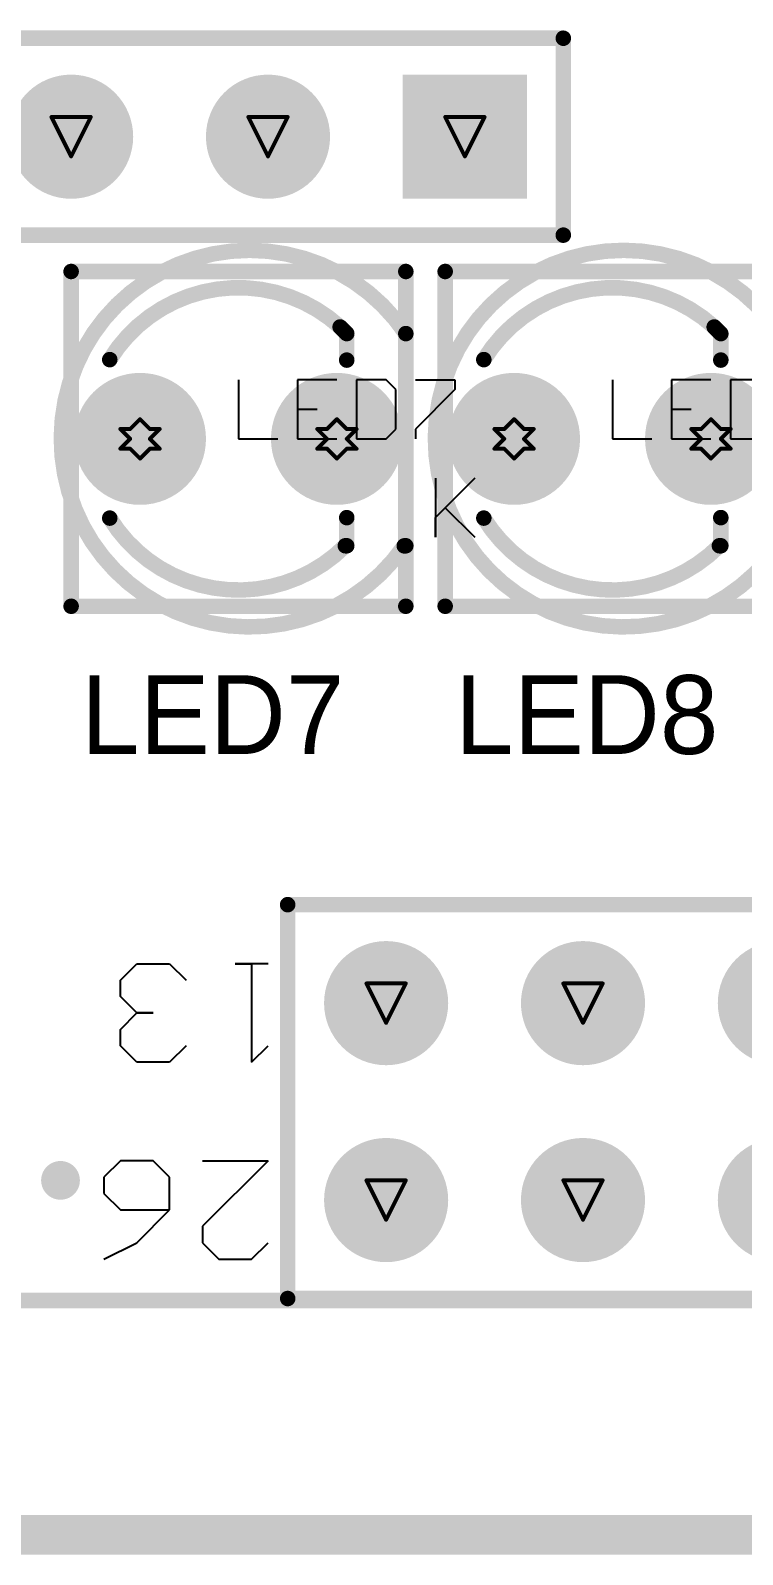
# Model space of a CAD drawing. Header units: millimetres. Extents: x 3.26 to 13.14, y 5.38 to 10.83.
# Drawn here: x 6.089 to 6.451, y 5.99 to 6.764 of the extents above; entities that cross this region are included whole.
import ezdxf

# ---------------------------------------------------------------- set-up
doc = ezdxf.new("R2010")
doc.units = ezdxf.units.MM
doc.header["$MEASUREMENT"] = 0
for name, color, linetype in [('BottomLayer', 5, 'Continuous'), ('BottomSolder', 6, 'Continuous'), ('DrillDrawing', 1, 'Continuous'), ('KeepOutLayer', 6, 'Continuous'), ('Mechanical1', 6, 'Continuous'), ('Mechanical13', 56, 'Continuous'), ('Mechanical15', 56, 'Continuous'), ('MultiLayer', 9, 'Continuous'), ('PadHoleLayer', 156, 'Continuous'), ('TopLayer', 1, 'Continuous'), ('TopOverlay', 2, 'Continuous'), ('TopSolder', 216, 'Continuous')]:
    doc.layers.add(name, color=color, linetype=linetype)

# ---------------------------------------------------------------- blocks, each defined once
blk = doc.blocks.new('BOUR_4609X_10')
at = {"layer": 'TopOverlay'}
for points, const_width in [([(-0.46969, 0, 1), (-0.47953, 0, 1)], 0.00984), ([(-0.48199, 0, 1), (-0.47707, 0, 1)], 0.00492), ([(-0.47215, 0, 1), (-0.46722, 0, 1)], 0.00492)]:
    blk.add_lwpolyline(points, format="xyb", close=True, dxfattribs=dict(at, const_width=const_width))
blk = doc.blocks.new('HDR2X13_CEN_23')
at = {"layer": 'BottomLayer', "const_width": 0.02953}
for points in [[(0.98524, 0.1, 1), (1.01476, 0.1, 1)], [(1.08524, 0.1, 1), (1.11476, 0.1, 1)], [(1.18524, 0.1, 1), (1.21476, 0.1, 1)], [(0.98524, 0, 1), (1.01476, 0, 1)], [(1.08524, 0, 1), (1.11476, 0, 1)], [(1.18524, 0, 1), (1.21476, 0, 1)]]:
    blk.add_lwpolyline(points, format="xyb", close=True, dxfattribs=at)
at = {"layer": 'BottomSolder', "const_width": 0.03153}
for points in [[(0.98424, 0.1, 1), (1.01576, 0.1, 1)], [(1.08424, 0.1, 1), (1.11576, 0.1, 1)], [(1.18424, 0.1, 1), (1.21576, 0.1, 1)], [(0.98424, 0, 1), (1.01576, 0, 1)], [(1.08424, 0, 1), (1.11576, 0, 1)], [(1.18424, 0, 1), (1.21576, 0, 1)]]:
    blk.add_lwpolyline(points, format="xyb", close=True, dxfattribs=at)
at = {"layer": 'MultiLayer', "const_width": 0.02953}
for points in [[(0.98524, 0.1, 1), (1.01476, 0.1, 1)], [(1.08524, 0.1, 1), (1.11476, 0.1, 1)], [(1.18524, 0.1, 1), (1.21476, 0.1, 1)], [(0.98524, 0, 1), (1.01476, 0, 1)], [(1.08524, 0, 1), (1.11476, 0, 1)], [(1.18524, 0, 1), (1.21476, 0, 1)]]:
    blk.add_lwpolyline(points, format="xyb", close=True, dxfattribs=at)
at = {"layer": 'PadHoleLayer', "const_width": 0.01772}
for points in [[(1.09114, 0.1, 1), (1.10886, 0.1, 1)], [(1.19114, 0.1, 1), (1.20886, 0.1, 1)], [(1.09114, 0, 1), (1.10886, 0, 1)], [(1.19114, 0, 1), (1.20886, 0, 1)]]:
    blk.add_lwpolyline(points, format="xyb", close=True, dxfattribs=at)
at = {"layer": 'TopLayer', "const_width": 0.02953}
for points in [[(0.98524, 0.1, 1), (1.01476, 0.1, 1)], [(1.08524, 0.1, 1), (1.11476, 0.1, 1)], [(1.18524, 0.1, 1), (1.21476, 0.1, 1)], [(0.98524, 0, 1), (1.01476, 0, 1)], [(1.08524, 0, 1), (1.11476, 0, 1)], [(1.18524, 0, 1), (1.21476, 0, 1)]]:
    blk.add_lwpolyline(points, format="xyb", close=True, dxfattribs=at)
at = {"layer": 'TopOverlay'}
for p, q in [((1.26833, 0.12998), (1.26, 0.12165)), ((1.28499, 0.12998), (1.26833, 0.12998)), ((1.29332, 0.12165), (1.28499, 0.12998)), ((1.34331, 0.12998), (1.32665, 0.12165)), ((1.29332, 0.11332), (1.29332, 0.12165)), ((1.32665, 0.12165), (1.30998, 0.10499)), ((1.26, 0.08), (1.29332, 0.11332)), ((1.30998, 0.10499), (1.30998, 0.08833)), ((1.33498, 0.10499), (1.30998, 0.10499)), ((1.34331, 0.09666), (1.33498, 0.10499)), ((1.34331, 0.08833), (1.34331, 0.09666)), ((1.30998, 0.08833), (1.31831, 0.08)), ((1.33498, 0.08), (1.34331, 0.08833)), ((1.29332, 0.08), (1.26, 0.08)), ((1.31831, 0.08), (1.33498, 0.08)), ((1.26833, 0.02998), (1.26, 0.02165)), ((1.26833, -0.02), (1.26833, 0.02998)), ((1.30165, 0.02165), (1.30998, 0.02998)), ((1.30998, 0.02998), (1.32665, 0.02998)), ((1.32665, 0.02998), (1.33498, 0.02165)), ((1.33498, 0.02165), (1.33498, 0.01332)), ((1.33498, 0.01332), (1.32665, 0.00499)), ((1.32665, 0.00499), (1.31831, 0.00499)), ((1.31831, 0.00499), (1.32665, 0.00499)), ((1.32665, 0.00499), (1.33498, -0.00334)), ((1.33498, -0.00334), (1.33498, -0.01167)), ((1.30998, -0.02), (1.30165, -0.01167)), ((1.33498, -0.01167), (1.32665, -0.02)), ((1.26, -0.02), (1.27666, -0.02)), ((1.27666, -0.02), (1.26833, -0.02)), ((1.32665, -0.02), (1.30998, -0.02))]:
    blk.add_line(p, q, dxfattribs=at)
at = {"layer": 'TopOverlay', "const_width": 0.00787}
for points in [[(1.25, 0.15), (-0.04167, 0.15)], [(1.25, 0.15), (1.25, -0.05)], [(1.25, -0.05), (-0.04167, -0.05)]]:
    blk.add_lwpolyline(points, dxfattribs=at)
at = {"layer": 'TopOverlay', "const_width": 0.00394}
for points in [[(1.24803, 0.15, 1), (1.25197, 0.15, 1)], [(1.24803, 0.15, 1), (1.25197, 0.15, 1)], [(1.24803, -0.05, 1), (1.25197, -0.05, 1)], [(1.24803, -0.05, 1), (1.25197, -0.05, 1)]]:
    blk.add_lwpolyline(points, format="xyb", close=True, dxfattribs=at)
at = {"layer": 'TopSolder', "const_width": 0.03153}
for points in [[(0.98424, 0.1, 1), (1.01576, 0.1, 1)], [(1.08424, 0.1, 1), (1.11576, 0.1, 1)], [(1.18424, 0.1, 1), (1.21576, 0.1, 1)], [(0.98424, 0, 1), (1.01576, 0, 1)], [(1.08424, 0, 1), (1.11576, 0, 1)], [(1.18424, 0, 1), (1.21576, 0, 1)]]:
    blk.add_lwpolyline(points, format="xyb", close=True, dxfattribs=at)
blk = doc.blocks.new('HDR1X8_30')
at = {"layer": 'BottomLayer', "const_width": 0.02953}
for points in [[(0.08524, 0, 1), (0.11476, 0, 1)], [(0.18524, 0, 1), (0.21476, 0, 1)], [(0.28524, 0, 1), (0.31476, 0, 1)], [(0.38524, 0, 1), (0.41476, 0, 1)], [(0.48524, 0, 1), (0.51476, 0, 1)], [(0.58524, 0, 1), (0.61476, 0, 1)], [(0.68524, 0, 1), (0.71476, 0, 1)]]:
    blk.add_lwpolyline(points, format="xyb", close=True, dxfattribs=at)
at = {"layer": 'BottomLayer'}
blk.add_solid([(-0.02953, -0.02953), (0.02953, -0.02953), (-0.02953, 0.02953), (0.02953, 0.02953)], dxfattribs=at)
at = {"layer": 'BottomSolder', "const_width": 0.03153}
for points in [[(0.08424, 0, 1), (0.11576, 0, 1)], [(0.18424, 0, 1), (0.21576, 0, 1)], [(0.28424, 0, 1), (0.31576, 0, 1)], [(0.38424, 0, 1), (0.41576, 0, 1)], [(0.48424, 0, 1), (0.51576, 0, 1)], [(0.58424, 0, 1), (0.61576, 0, 1)], [(0.68424, 0, 1), (0.71576, 0, 1)]]:
    blk.add_lwpolyline(points, format="xyb", close=True, dxfattribs=at)
at = {"layer": 'BottomSolder'}
blk.add_solid([(-0.03153, -0.03153), (0.03153, -0.03153), (-0.03153, 0.03153), (0.03153, 0.03153)], dxfattribs=at)
at = {"layer": 'MultiLayer', "const_width": 0.02953}
for points in [[(0.08524, 0, 1), (0.11476, 0, 1)], [(0.18524, 0, 1), (0.21476, 0, 1)], [(0.28524, 0, 1), (0.31476, 0, 1)], [(0.38524, 0, 1), (0.41476, 0, 1)], [(0.48524, 0, 1), (0.51476, 0, 1)], [(0.58524, 0, 1), (0.61476, 0, 1)], [(0.68524, 0, 1), (0.71476, 0, 1)]]:
    blk.add_lwpolyline(points, format="xyb", close=True, dxfattribs=at)
at = {"layer": 'MultiLayer'}
blk.add_solid([(-0.02953, -0.02953), (0.02953, -0.02953), (-0.02953, 0.02953), (0.02953, 0.02953)], dxfattribs=at)
at = {"layer": 'PadHoleLayer', "const_width": 0.01772}
for points in [[(-0.00886, 0, 1), (0.00886, 0, 1)], [(0.09114, 0, 1), (0.10886, 0, 1)], [(0.19114, 0, 1), (0.20886, 0, 1)], [(0.29114, 0, 1), (0.30886, 0, 1)], [(0.39114, 0, 1), (0.40886, 0, 1)], [(0.49114, 0, 1), (0.50886, 0, 1)], [(0.59114, 0, 1), (0.60886, 0, 1)], [(0.69114, 0, 1), (0.70886, 0, 1)]]:
    blk.add_lwpolyline(points, format="xyb", close=True, dxfattribs=at)
at = {"layer": 'TopLayer', "const_width": 0.02953}
for points in [[(0.08524, 0, 1), (0.11476, 0, 1)], [(0.18524, 0, 1), (0.21476, 0, 1)], [(0.28524, 0, 1), (0.31476, 0, 1)], [(0.38524, 0, 1), (0.41476, 0, 1)], [(0.48524, 0, 1), (0.51476, 0, 1)], [(0.58524, 0, 1), (0.61476, 0, 1)], [(0.68524, 0, 1), (0.71476, 0, 1)]]:
    blk.add_lwpolyline(points, format="xyb", close=True, dxfattribs=at)
at = {"layer": 'TopLayer'}
blk.add_solid([(-0.02953, -0.02953), (0.02953, -0.02953), (-0.02953, 0.02953), (0.02953, 0.02953)], dxfattribs=at)
at = {"layer": 'TopOverlay', "const_width": 0.00787}
for points in [[(0.75, 0.05), (-0.05, 0.05)], [(-0.05, 0.05), (-0.05, -0.05)], [(0.75, 0.05), (0.75, -0.05)], [(0.75, -0.05), (-0.05, -0.05)]]:
    blk.add_lwpolyline(points, dxfattribs=at)
at = {"layer": 'TopOverlay', "const_width": 0.00394}
for points in [[(-0.05197, 0.05, 1), (-0.04803, 0.05, 1)], [(-0.05197, 0.05, 1), (-0.04803, 0.05, 1)], [(0.74803, 0.05, 1), (0.75197, 0.05, 1)], [(0.74803, 0.05, 1), (0.75197, 0.05, 1)], [(-0.05197, -0.05, 1), (-0.04803, -0.05, 1)], [(-0.05197, -0.05, 1), (-0.04803, -0.05, 1)], [(0.74803, -0.05, 1), (0.75197, -0.05, 1)], [(0.74803, -0.05, 1), (0.75197, -0.05, 1)]]:
    blk.add_lwpolyline(points, format="xyb", close=True, dxfattribs=at)
at = {"layer": 'TopSolder', "const_width": 0.03153}
for points in [[(0.08424, 0, 1), (0.11576, 0, 1)], [(0.18424, 0, 1), (0.21576, 0, 1)], [(0.28424, 0, 1), (0.31576, 0, 1)], [(0.38424, 0, 1), (0.41576, 0, 1)], [(0.48424, 0, 1), (0.51576, 0, 1)], [(0.58424, 0, 1), (0.61576, 0, 1)], [(0.68424, 0, 1), (0.71576, 0, 1)]]:
    blk.add_lwpolyline(points, format="xyb", close=True, dxfattribs=at)
at = {"layer": 'TopSolder'}
blk.add_solid([(-0.03153, -0.03153), (0.03153, -0.03153), (-0.03153, 0.03153), (0.03153, 0.03153)], dxfattribs=at)
blk = doc.blocks.new('T____3___39')
at = {"layer": 'BottomLayer', "const_width": 0.0315}
for points in [[(-0.06575, 0, 1), (-0.03425, 0, 1)], [(0.03425, 0, 1), (0.06575, 0, 1)]]:
    blk.add_lwpolyline(points, format="xyb", close=True, dxfattribs=at)
at = {"layer": 'BottomSolder', "const_width": 0.0335}
for points in [[(-0.06675, 0, 1), (-0.03325, 0, 1)], [(0.03325, 0, 1), (0.06675, 0, 1)]]:
    blk.add_lwpolyline(points, format="xyb", close=True, dxfattribs=at)
at = {"layer": 'Mechanical13', "const_width": 0.00787}
for points in [[(-0.085, -0.085), (-0.085, 0.085)], [(-0.085, 0.085), (0.085, 0.085)], [(0.085, -0.085), (0.085, 0.085)], [(-0.085, -0.085), (0.085, -0.085)]]:
    blk.add_lwpolyline(points, dxfattribs=at)
at = {"layer": 'Mechanical13', "const_width": 0.00394}
for points in [[(-0.08697, 0.085, 1), (-0.08303, 0.085, 1)], [(-0.08697, 0.085, 1), (-0.08303, 0.085, 1)], [(0.08303, 0.085, 1), (0.08697, 0.085, 1)], [(0.08303, 0.085, 1), (0.08697, 0.085, 1)], [(-0.08697, -0.085, 1), (-0.08303, -0.085, 1)], [(-0.08697, -0.085, 1), (-0.08303, -0.085, 1)], [(0.08303, -0.085, 1), (0.08697, -0.085, 1)], [(0.08303, -0.085, 1), (0.08697, -0.085, 1)]]:
    blk.add_lwpolyline(points, format="xyb", close=True, dxfattribs=at)
at = {"layer": 'Mechanical15'}
for p, q in [((0, 0.02999), (0, 0)), ((0.04998, 0.02999), (0.02999, 0.02999)), ((0.02999, 0.02999), (0.02999, 0)), ((0.05998, 0.02999), (0.05998, 0)), ((0.07498, 0.02999), (0.05998, 0.02999)), ((0.07997, 0.02499), (0.07498, 0.02999)), ((0.07997, 0.005), (0.07997, 0.02499)), ((0.08997, 0.02499), (0.09497, 0.02999)), ((0.08997, 0.01999), (0.08997, 0.02499)), ((0.09497, 0.02999), (0.10497, 0.02999)), ((0.10497, 0.02999), (0.10996, 0.02499)), ((0.10996, 0.02499), (0.10996, 0.01999)), ((0.09497, 0.015), (0.08997, 0.01999)), ((0.10996, 0.01999), (0.10497, 0.015)), ((0.02999, 0.015), (0.03999, 0.015)), ((0.08997, 0.01), (0.09497, 0.015)), ((0.08997, 0.005), (0.08997, 0.01)), ((0.09497, 0.015), (0.10497, 0.015)), ((0.10497, 0.015), (0.10996, 0.01)), ((0.10996, 0.01), (0.10996, 0.005)), ((0, 0), (0.01999, 0)), ((0.02999, 0), (0.04998, 0)), ((0.05998, 0), (0.07498, 0)), ((0.07498, 0), (0.07997, 0.005)), ((0.09497, 0), (0.08997, 0.005)), ((0.10497, 0), (0.09497, 0)), ((0.10996, 0.005), (0.10497, 0)), ((0.1, -0.02001), (0.1, -0.05)), ((0.1, -0.04), (0.11999, -0.02001)), ((0.11999, -0.02001), (0.105, -0.035)), ((0.105, -0.035), (0.11999, -0.05)), ((0.1, -0.05), (0.1, -0.04))]:
    blk.add_line(p, q, dxfattribs=at)
at = {"layer": 'Mechanical15', "const_width": 0.00787}
blk.add_lwpolyline([(0.08423, -0.05434, -3.239871), (0.085, 0.05345)], format="xyb", dxfattribs=at)
blk.add_lwpolyline([(0.085, -0.05429), (0.085, 0.05345)], dxfattribs=at)
at = {"layer": 'Mechanical15', "const_width": 0.00394}
for points in [[(0.08303, 0.05345, 1), (0.08697, 0.05345, 1)], [(0.08303, 0.05345, 1), (0.08697, 0.05345, 1)], [(0.08226, -0.05434, 1), (0.0862, -0.05434, 1)], [(0.08303, -0.05429, 1), (0.08697, -0.05429, 1)]]:
    blk.add_lwpolyline(points, format="xyb", close=True, dxfattribs=at)
at = {"layer": 'MultiLayer', "const_width": 0.0315}
for points in [[(-0.06575, 0, 1), (-0.03425, 0, 1)], [(0.03425, 0, 1), (0.06575, 0, 1)]]:
    blk.add_lwpolyline(points, format="xyb", close=True, dxfattribs=at)
at = {"layer": 'PadHoleLayer', "const_width": 0.01969}
for points in [[(-0.05984, 0, 1), (-0.04016, 0, 1)], [(0.04016, 0, 1), (0.05984, 0, 1)]]:
    blk.add_lwpolyline(points, format="xyb", close=True, dxfattribs=at)
at = {"layer": 'TopLayer', "const_width": 0.0315}
for points in [[(-0.06575, 0, 1), (-0.03425, 0, 1)], [(0.03425, 0, 1), (0.06575, 0, 1)]]:
    blk.add_lwpolyline(points, format="xyb", close=True, dxfattribs=at)
at = {"layer": 'TopOverlay'}
for p, q in [((0.1, -0.02001), (0.1, -0.05)), ((0.1, -0.04), (0.11999, -0.02001)), ((0.11999, -0.02001), (0.105, -0.035)), ((0.105, -0.035), (0.11999, -0.05)), ((0.1, -0.05), (0.1, -0.04))]:
    blk.add_line(p, q, dxfattribs=at)
at = {"layer": 'TopOverlay', "const_width": 0.00787}
for points in [[(-0.06538, 0.04024, -0.469851), (0.05164, 0.05681)], [(0.05429, -0.05429, -0.484456), (-0.06538, -0.04024)]]:
    blk.add_lwpolyline(points, format="xyb", dxfattribs=at)
for points in [[(0.05164, 0.05681), (0.055, 0.05345)], [(0.055, 0.04), (0.055, 0.05345)], [(0.055, -0.05429), (0.055, -0.04)]]:
    blk.add_lwpolyline(points, dxfattribs=at)
at = {"layer": 'TopOverlay', "const_width": 0.00394}
for points in [[(0.04967, 0.05681, 1), (0.05361, 0.05681, 1)], [(0.04967, 0.05681, 1), (0.05361, 0.05681, 1)], [(0.05303, 0.05345, 1), (0.05697, 0.05345, 1)], [(0.05303, 0.05345, 1), (0.05697, 0.05345, 1)], [(-0.06735, 0.04024, 1), (-0.06341, 0.04024, 1)], [(0.05303, 0.04, 1), (0.05697, 0.04, 1)], [(-0.06735, -0.04024, 1), (-0.06341, -0.04024, 1)], [(0.05303, -0.04, 1), (0.05697, -0.04, 1)], [(0.05232, -0.05429, 1), (0.05625, -0.05429, 1)], [(0.05303, -0.05429, 1), (0.05697, -0.05429, 1)]]:
    blk.add_lwpolyline(points, format="xyb", close=True, dxfattribs=at)
at = {"layer": 'TopSolder', "const_width": 0.0335}
for points in [[(-0.06675, 0, 1), (-0.03325, 0, 1)], [(0.03325, 0, 1), (0.06675, 0, 1)]]:
    blk.add_lwpolyline(points, format="xyb", close=True, dxfattribs=at)
blk = doc.blocks.new('T____3___40')
at = {"layer": 'BottomLayer', "const_width": 0.0315}
for points in [[(-0.06575, 0, 1), (-0.03425, 0, 1)], [(0.03425, 0, 1), (0.06575, 0, 1)]]:
    blk.add_lwpolyline(points, format="xyb", close=True, dxfattribs=at)
at = {"layer": 'BottomSolder', "const_width": 0.0335}
for points in [[(-0.06675, 0, 1), (-0.03325, 0, 1)], [(0.03325, 0, 1), (0.06675, 0, 1)]]:
    blk.add_lwpolyline(points, format="xyb", close=True, dxfattribs=at)
at = {"layer": 'Mechanical13', "const_width": 0.00787}
for points in [[(-0.085, -0.085), (-0.085, 0.085)], [(-0.085, 0.085), (0.085, 0.085)], [(0.085, -0.085), (0.085, 0.085)], [(-0.085, -0.085), (0.085, -0.085)]]:
    blk.add_lwpolyline(points, dxfattribs=at)
at = {"layer": 'Mechanical13', "const_width": 0.00394}
for points in [[(-0.08697, 0.085, 1), (-0.08303, 0.085, 1)], [(-0.08697, 0.085, 1), (-0.08303, 0.085, 1)], [(0.08303, 0.085, 1), (0.08697, 0.085, 1)], [(0.08303, 0.085, 1), (0.08697, 0.085, 1)], [(-0.08697, -0.085, 1), (-0.08303, -0.085, 1)], [(-0.08697, -0.085, 1), (-0.08303, -0.085, 1)], [(0.08303, -0.085, 1), (0.08697, -0.085, 1)], [(0.08303, -0.085, 1), (0.08697, -0.085, 1)]]:
    blk.add_lwpolyline(points, format="xyb", close=True, dxfattribs=at)
at = {"layer": 'Mechanical15'}
for p, q in [((0, 0.02999), (0, 0)), ((0.04998, 0.02999), (0.02999, 0.02999)), ((0.02999, 0.02999), (0.02999, 0)), ((0.05998, 0.02999), (0.05998, 0)), ((0.07498, 0.02999), (0.05998, 0.02999)), ((0.07997, 0.02499), (0.07498, 0.02999)), ((0.07997, 0.005), (0.07997, 0.02499)), ((0.08997, 0.02999), (0.10996, 0.02999)), ((0.10996, 0.02499), (0.08997, 0.005)), ((0.10996, 0.02999), (0.10996, 0.02499)), ((0.02999, 0.015), (0.03999, 0.015)), ((0, 0), (0.01999, 0)), ((0.02999, 0), (0.04998, 0)), ((0.05998, 0), (0.07498, 0)), ((0.07498, 0), (0.07997, 0.005)), ((0.08997, 0.005), (0.08997, 0)), ((0.1, -0.02001), (0.1, -0.05)), ((0.1, -0.04), (0.11999, -0.02001)), ((0.11999, -0.02001), (0.105, -0.035)), ((0.105, -0.035), (0.11999, -0.05)), ((0.1, -0.05), (0.1, -0.04))]:
    blk.add_line(p, q, dxfattribs=at)
at = {"layer": 'Mechanical15', "const_width": 0.00787}
blk.add_lwpolyline([(0.08423, -0.05434, -3.239871), (0.085, 0.05345)], format="xyb", dxfattribs=at)
blk.add_lwpolyline([(0.085, -0.05429), (0.085, 0.05345)], dxfattribs=at)
at = {"layer": 'Mechanical15', "const_width": 0.00394}
for points in [[(0.08303, 0.05345, 1), (0.08697, 0.05345, 1)], [(0.08303, 0.05345, 1), (0.08697, 0.05345, 1)], [(0.08226, -0.05434, 1), (0.0862, -0.05434, 1)], [(0.08303, -0.05429, 1), (0.08697, -0.05429, 1)]]:
    blk.add_lwpolyline(points, format="xyb", close=True, dxfattribs=at)
at = {"layer": 'MultiLayer', "const_width": 0.0315}
for points in [[(-0.06575, 0, 1), (-0.03425, 0, 1)], [(0.03425, 0, 1), (0.06575, 0, 1)]]:
    blk.add_lwpolyline(points, format="xyb", close=True, dxfattribs=at)
at = {"layer": 'PadHoleLayer', "const_width": 0.01969}
for points in [[(-0.05984, 0, 1), (-0.04016, 0, 1)], [(0.04016, 0, 1), (0.05984, 0, 1)]]:
    blk.add_lwpolyline(points, format="xyb", close=True, dxfattribs=at)
at = {"layer": 'TopLayer', "const_width": 0.0315}
for points in [[(-0.06575, 0, 1), (-0.03425, 0, 1)], [(0.03425, 0, 1), (0.06575, 0, 1)]]:
    blk.add_lwpolyline(points, format="xyb", close=True, dxfattribs=at)
at = {"layer": 'TopOverlay'}
for p, q in [((0.1, -0.02001), (0.1, -0.05)), ((0.1, -0.04), (0.11999, -0.02001)), ((0.11999, -0.02001), (0.105, -0.035)), ((0.105, -0.035), (0.11999, -0.05)), ((0.1, -0.05), (0.1, -0.04))]:
    blk.add_line(p, q, dxfattribs=at)
at = {"layer": 'TopOverlay', "const_width": 0.00787}
for points in [[(-0.06538, 0.04024, -0.469851), (0.05164, 0.05681)], [(0.05429, -0.05429, -0.484456), (-0.06538, -0.04024)]]:
    blk.add_lwpolyline(points, format="xyb", dxfattribs=at)
for points in [[(0.05164, 0.05681), (0.055, 0.05345)], [(0.055, 0.04), (0.055, 0.05345)], [(0.055, -0.05429), (0.055, -0.04)]]:
    blk.add_lwpolyline(points, dxfattribs=at)
at = {"layer": 'TopOverlay', "const_width": 0.00394}
for points in [[(0.04967, 0.05681, 1), (0.05361, 0.05681, 1)], [(0.04967, 0.05681, 1), (0.05361, 0.05681, 1)], [(0.05303, 0.05345, 1), (0.05697, 0.05345, 1)], [(0.05303, 0.05345, 1), (0.05697, 0.05345, 1)], [(-0.06735, 0.04024, 1), (-0.06341, 0.04024, 1)], [(0.05303, 0.04, 1), (0.05697, 0.04, 1)], [(-0.06735, -0.04024, 1), (-0.06341, -0.04024, 1)], [(0.05303, -0.04, 1), (0.05697, -0.04, 1)], [(0.05232, -0.05429, 1), (0.05625, -0.05429, 1)], [(0.05303, -0.05429, 1), (0.05697, -0.05429, 1)]]:
    blk.add_lwpolyline(points, format="xyb", close=True, dxfattribs=at)
at = {"layer": 'TopSolder', "const_width": 0.0335}
for points in [[(-0.06675, 0, 1), (-0.03325, 0, 1)], [(0.03325, 0, 1), (0.06675, 0, 1)]]:
    blk.add_lwpolyline(points, format="xyb", close=True, dxfattribs=at)

msp = doc.modelspace()

# ---------------------------------------------------------------- linework, layer by layer
at = {"layer": 'DrillDrawing', "const_width": 0.002}
for points in [[(6.1, 6.72), (6.12, 6.72)], [(6.1, 6.72), (6.11, 6.7)], [(6.11, 6.7), (6.12, 6.72)], [(6.2, 6.72), (6.22, 6.72)], [(6.2, 6.72), (6.21, 6.7)], [(6.21, 6.7), (6.22, 6.72)], [(6.3, 6.72), (6.32, 6.72)], [(6.3, 6.72), (6.31, 6.7)], [(6.31, 6.7), (6.32, 6.72)], [(6.14, 6.56155), (6.145, 6.56655)], [(6.145, 6.56655), (6.15, 6.56155)], [(6.24, 6.56155), (6.245, 6.56655)], [(6.245, 6.56655), (6.25, 6.56155)], [(6.33, 6.56155), (6.335, 6.56655)], [(6.335, 6.56655), (6.34, 6.56155)], [(6.43, 6.56155), (6.435, 6.56655)], [(6.435, 6.56655), (6.44, 6.56155)], [(6.135, 6.56155), (6.14, 6.55655)], [(6.135, 6.56155), (6.14, 6.56155)], [(6.135, 6.55155), (6.14, 6.55655)], [(6.15, 6.56155), (6.155, 6.56155)], [(6.15, 6.55655), (6.155, 6.56155)], [(6.15, 6.55655), (6.155, 6.55155)], [(6.235, 6.56155), (6.24, 6.55655)], [(6.235, 6.56155), (6.24, 6.56155)], [(6.235, 6.55155), (6.24, 6.55655)], [(6.25, 6.56155), (6.255, 6.56155)], [(6.25, 6.55655), (6.255, 6.56155)], [(6.25, 6.55655), (6.255, 6.55155)], [(6.325, 6.56155), (6.33, 6.55655)], [(6.325, 6.56155), (6.33, 6.56155)], [(6.325, 6.55155), (6.33, 6.55655)], [(6.34, 6.56155), (6.345, 6.56155)], [(6.34, 6.55655), (6.345, 6.56155)], [(6.34, 6.55655), (6.345, 6.55155)], [(6.425, 6.56155), (6.43, 6.55655)], [(6.425, 6.56155), (6.43, 6.56155)], [(6.425, 6.55155), (6.43, 6.55655)], [(6.44, 6.56155), (6.445, 6.56155)], [(6.44, 6.55655), (6.445, 6.56155)], [(6.44, 6.55655), (6.445, 6.55155)], [(6.135, 6.55155), (6.14, 6.55155)], [(6.14, 6.55155), (6.145, 6.54655)], [(6.145, 6.54655), (6.15, 6.55155)], [(6.15, 6.55155), (6.155, 6.55155)], [(6.235, 6.55155), (6.24, 6.55155)], [(6.24, 6.55155), (6.245, 6.54655)], [(6.245, 6.54655), (6.25, 6.55155)], [(6.25, 6.55155), (6.255, 6.55155)], [(6.325, 6.55155), (6.33, 6.55155)], [(6.33, 6.55155), (6.335, 6.54655)], [(6.335, 6.54655), (6.34, 6.55155)], [(6.34, 6.55155), (6.345, 6.55155)], [(6.425, 6.55155), (6.43, 6.55155)], [(6.43, 6.55155), (6.435, 6.54655)], [(6.435, 6.54655), (6.44, 6.55155)], [(6.44, 6.55155), (6.445, 6.55155)], [(6.26, 6.28), (6.28, 6.28)], [(6.26, 6.28), (6.27, 6.26)], [(6.27, 6.26), (6.28, 6.28)], [(6.36, 6.28), (6.38, 6.28)], [(6.36, 6.28), (6.37, 6.26)], [(6.37, 6.26), (6.38, 6.28)], [(6.26, 6.18), (6.28, 6.18)], [(6.26, 6.18), (6.27, 6.16)], [(6.27, 6.16), (6.28, 6.18)], [(6.36, 6.18), (6.38, 6.18)], [(6.36, 6.18), (6.37, 6.16)], [(6.37, 6.16), (6.38, 6.18)]]:
    msp.add_lwpolyline(points, dxfattribs=at)
at = {"layer": 'DrillDrawing', "const_width": 0.001}
for points in [[(6.0995, 6.72, 1), (6.1005, 6.72, 1)], [(6.0995, 6.72, 1), (6.1005, 6.72, 1)], [(6.1195, 6.72, 1), (6.1205, 6.72, 1)], [(6.1195, 6.72, 1), (6.1205, 6.72, 1)], [(6.1995, 6.72, 1), (6.2005, 6.72, 1)], [(6.1995, 6.72, 1), (6.2005, 6.72, 1)], [(6.2195, 6.72, 1), (6.2205, 6.72, 1)], [(6.2195, 6.72, 1), (6.2205, 6.72, 1)], [(6.2995, 6.72, 1), (6.3005, 6.72, 1)], [(6.2995, 6.72, 1), (6.3005, 6.72, 1)], [(6.3195, 6.72, 1), (6.3205, 6.72, 1)], [(6.3195, 6.72, 1), (6.3205, 6.72, 1)], [(6.1095, 6.7, 1), (6.1105, 6.7, 1)], [(6.1095, 6.7, 1), (6.1105, 6.7, 1)], [(6.2095, 6.7, 1), (6.2105, 6.7, 1)], [(6.2095, 6.7, 1), (6.2105, 6.7, 1)], [(6.3095, 6.7, 1), (6.3105, 6.7, 1)], [(6.3095, 6.7, 1), (6.3105, 6.7, 1)], [(6.1445, 6.56655, 1), (6.1455, 6.56655, 1)], [(6.1445, 6.56655, 1), (6.1455, 6.56655, 1)], [(6.2445, 6.56655, 1), (6.2455, 6.56655, 1)], [(6.2445, 6.56655, 1), (6.2455, 6.56655, 1)], [(6.3345, 6.56655, 1), (6.3355, 6.56655, 1)], [(6.3345, 6.56655, 1), (6.3355, 6.56655, 1)], [(6.4345, 6.56655, 1), (6.4355, 6.56655, 1)], [(6.4345, 6.56655, 1), (6.4355, 6.56655, 1)], [(6.1345, 6.56155, 1), (6.1355, 6.56155, 1)], [(6.1345, 6.56155, 1), (6.1355, 6.56155, 1)], [(6.1395, 6.56155, 1), (6.1405, 6.56155, 1)], [(6.1395, 6.56155, 1), (6.1405, 6.56155, 1)], [(6.1395, 6.55655, 1), (6.1405, 6.55655, 1)], [(6.1395, 6.55655, 1), (6.1405, 6.55655, 1)], [(6.1495, 6.56155, 1), (6.1505, 6.56155, 1)], [(6.1495, 6.56155, 1), (6.1505, 6.56155, 1)], [(6.1495, 6.55655, 1), (6.1505, 6.55655, 1)], [(6.1495, 6.55655, 1), (6.1505, 6.55655, 1)], [(6.1545, 6.56155, 1), (6.1555, 6.56155, 1)], [(6.1545, 6.56155, 1), (6.1555, 6.56155, 1)], [(6.2345, 6.56155, 1), (6.2355, 6.56155, 1)], [(6.2345, 6.56155, 1), (6.2355, 6.56155, 1)], [(6.2395, 6.56155, 1), (6.2405, 6.56155, 1)], [(6.2395, 6.56155, 1), (6.2405, 6.56155, 1)], [(6.2395, 6.55655, 1), (6.2405, 6.55655, 1)], [(6.2395, 6.55655, 1), (6.2405, 6.55655, 1)], [(6.2495, 6.56155, 1), (6.2505, 6.56155, 1)], [(6.2495, 6.56155, 1), (6.2505, 6.56155, 1)], [(6.2495, 6.55655, 1), (6.2505, 6.55655, 1)], [(6.2495, 6.55655, 1), (6.2505, 6.55655, 1)], [(6.2545, 6.56155, 1), (6.2555, 6.56155, 1)], [(6.2545, 6.56155, 1), (6.2555, 6.56155, 1)], [(6.3245, 6.56155, 1), (6.3255, 6.56155, 1)], [(6.3245, 6.56155, 1), (6.3255, 6.56155, 1)], [(6.3295, 6.56155, 1), (6.3305, 6.56155, 1)], [(6.3295, 6.56155, 1), (6.3305, 6.56155, 1)], [(6.3295, 6.55655, 1), (6.3305, 6.55655, 1)], [(6.3295, 6.55655, 1), (6.3305, 6.55655, 1)], [(6.3395, 6.56155, 1), (6.3405, 6.56155, 1)], [(6.3395, 6.56155, 1), (6.3405, 6.56155, 1)], [(6.3395, 6.55655, 1), (6.3405, 6.55655, 1)], [(6.3395, 6.55655, 1), (6.3405, 6.55655, 1)], [(6.3445, 6.56155, 1), (6.3455, 6.56155, 1)], [(6.3445, 6.56155, 1), (6.3455, 6.56155, 1)], [(6.4245, 6.56155, 1), (6.4255, 6.56155, 1)], [(6.4245, 6.56155, 1), (6.4255, 6.56155, 1)], [(6.4295, 6.56155, 1), (6.4305, 6.56155, 1)], [(6.4295, 6.56155, 1), (6.4305, 6.56155, 1)], [(6.4295, 6.55655, 1), (6.4305, 6.55655, 1)], [(6.4295, 6.55655, 1), (6.4305, 6.55655, 1)], [(6.4395, 6.56155, 1), (6.4405, 6.56155, 1)], [(6.4395, 6.56155, 1), (6.4405, 6.56155, 1)], [(6.4395, 6.55655, 1), (6.4405, 6.55655, 1)], [(6.4395, 6.55655, 1), (6.4405, 6.55655, 1)], [(6.4445, 6.56155, 1), (6.4455, 6.56155, 1)], [(6.4445, 6.56155, 1), (6.4455, 6.56155, 1)], [(6.1345, 6.55155, 1), (6.1355, 6.55155, 1)], [(6.1345, 6.55155, 1), (6.1355, 6.55155, 1)], [(6.1395, 6.55155, 1), (6.1405, 6.55155, 1)], [(6.1395, 6.55155, 1), (6.1405, 6.55155, 1)], [(6.1445, 6.54655, 1), (6.1455, 6.54655, 1)], [(6.1445, 6.54655, 1), (6.1455, 6.54655, 1)], [(6.1495, 6.55155, 1), (6.1505, 6.55155, 1)], [(6.1495, 6.55155, 1), (6.1505, 6.55155, 1)], [(6.1545, 6.55155, 1), (6.1555, 6.55155, 1)], [(6.1545, 6.55155, 1), (6.1555, 6.55155, 1)], [(6.2345, 6.55155, 1), (6.2355, 6.55155, 1)], [(6.2345, 6.55155, 1), (6.2355, 6.55155, 1)], [(6.2395, 6.55155, 1), (6.2405, 6.55155, 1)], [(6.2395, 6.55155, 1), (6.2405, 6.55155, 1)], [(6.2445, 6.54655, 1), (6.2455, 6.54655, 1)], [(6.2445, 6.54655, 1), (6.2455, 6.54655, 1)], [(6.2495, 6.55155, 1), (6.2505, 6.55155, 1)], [(6.2495, 6.55155, 1), (6.2505, 6.55155, 1)], [(6.2545, 6.55155, 1), (6.2555, 6.55155, 1)], [(6.2545, 6.55155, 1), (6.2555, 6.55155, 1)], [(6.3245, 6.55155, 1), (6.3255, 6.55155, 1)], [(6.3245, 6.55155, 1), (6.3255, 6.55155, 1)], [(6.3295, 6.55155, 1), (6.3305, 6.55155, 1)], [(6.3295, 6.55155, 1), (6.3305, 6.55155, 1)], [(6.3345, 6.54655, 1), (6.3355, 6.54655, 1)], [(6.3345, 6.54655, 1), (6.3355, 6.54655, 1)], [(6.3395, 6.55155, 1), (6.3405, 6.55155, 1)], [(6.3395, 6.55155, 1), (6.3405, 6.55155, 1)], [(6.3445, 6.55155, 1), (6.3455, 6.55155, 1)], [(6.3445, 6.55155, 1), (6.3455, 6.55155, 1)], [(6.4245, 6.55155, 1), (6.4255, 6.55155, 1)], [(6.4245, 6.55155, 1), (6.4255, 6.55155, 1)], [(6.4295, 6.55155, 1), (6.4305, 6.55155, 1)], [(6.4295, 6.55155, 1), (6.4305, 6.55155, 1)], [(6.4345, 6.54655, 1), (6.4355, 6.54655, 1)], [(6.4345, 6.54655, 1), (6.4355, 6.54655, 1)], [(6.4395, 6.55155, 1), (6.4405, 6.55155, 1)], [(6.4395, 6.55155, 1), (6.4405, 6.55155, 1)], [(6.4445, 6.55155, 1), (6.4455, 6.55155, 1)], [(6.4445, 6.55155, 1), (6.4455, 6.55155, 1)], [(6.2595, 6.28, 1), (6.2605, 6.28, 1)], [(6.2595, 6.28, 1), (6.2605, 6.28, 1)], [(6.2795, 6.28, 1), (6.2805, 6.28, 1)], [(6.2795, 6.28, 1), (6.2805, 6.28, 1)], [(6.3595, 6.28, 1), (6.3605, 6.28, 1)], [(6.3595, 6.28, 1), (6.3605, 6.28, 1)], [(6.3795, 6.28, 1), (6.3805, 6.28, 1)], [(6.3795, 6.28, 1), (6.3805, 6.28, 1)], [(6.2695, 6.26, 1), (6.2705, 6.26, 1)], [(6.2695, 6.26, 1), (6.2705, 6.26, 1)], [(6.3695, 6.26, 1), (6.3705, 6.26, 1)], [(6.3695, 6.26, 1), (6.3705, 6.26, 1)], [(6.2595, 6.18, 1), (6.2605, 6.18, 1)], [(6.2595, 6.18, 1), (6.2605, 6.18, 1)], [(6.2795, 6.18, 1), (6.2805, 6.18, 1)], [(6.2795, 6.18, 1), (6.2805, 6.18, 1)], [(6.3595, 6.18, 1), (6.3605, 6.18, 1)], [(6.3595, 6.18, 1), (6.3605, 6.18, 1)], [(6.3795, 6.18, 1), (6.3805, 6.18, 1)], [(6.3795, 6.18, 1), (6.3805, 6.18, 1)], [(6.2695, 6.16, 1), (6.2705, 6.16, 1)], [(6.2695, 6.16, 1), (6.2705, 6.16, 1)], [(6.3695, 6.16, 1), (6.3705, 6.16, 1)], [(6.3695, 6.16, 1), (6.3705, 6.16, 1)]]:
    msp.add_lwpolyline(points, format="xyb", close=True, dxfattribs=at)
at = {"layer": 'KeepOutLayer', "const_width": 0.008}
msp.add_lwpolyline([(4.24, 6.119), (10.09, 6.119)], dxfattribs=at)
at = {"layer": 'Mechanical1', "const_width": 0.02}
msp.add_lwpolyline([(4, 6), (10.299, 6)], dxfattribs=at)

# ---------------------------------------------------------------- block references
for name, p, rotation in [('HDR1X8_30', (6.31, 6.71), 180), ('T____3___40', (6.195, 6.55655), 360), ('T____3___39', (6.385, 6.55655), 360), ('HDR2X13_CEN_23', (7.47, 6.27), 180), ('BOUR_4609X_10', (5.63, 6.18), 180)]:
    msp.add_blockref(name, p, dxfattribs=dict(rotation=rotation))

# ---------------------------------------------------------------- texts
at = {"layer": 'TopOverlay'}
for s, p in [('LED7', (6.115, 6.39655)), ('LED8', (6.305, 6.39655))]:
    msp.add_text(s, height=0.04, dxfattribs=at).set_placement(p)

doc.saveas('drawing.dxf')
